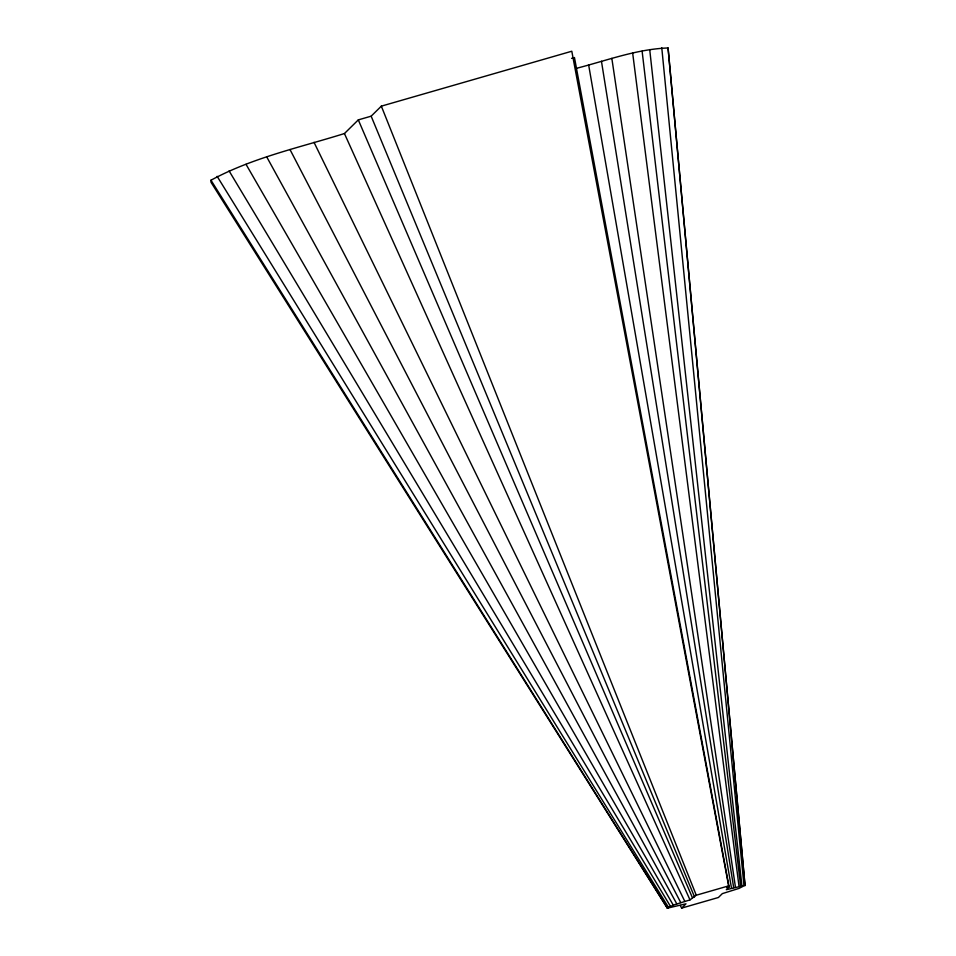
<?xml version="1.0" encoding="UTF-8"?>
<svg xmlns="http://www.w3.org/2000/svg" width="956" height="956" viewBox="0 0 956 956"><rect width="100%" height="100%" fill="white"/><g stroke="black" fill="none" stroke-linecap="round" stroke-linejoin="round"><path stroke-width="1.43" d="M680.254 905.452L681.664 908.092L685.99 903.814L667.312 908.176L211.049 182.321L210.977 180.218C252.492 157.644 299.598 147.559 344.435 133.541L358.309 119.882L371.155 116.178L381.336 106.152L571.796 51.23L728.639 885.889L726.918 887.586L729.093 886.965L574.46 57.551L571.604 58.376M667.312 908.176L673.263 905.117L689.993 899.883L696.267 895.222L728.639 885.889M729.093 886.965L726.333 889.689L745.011 885.328L739.06 888.387L722.33 893.621L718.41 897.493L681.664 908.092M576.169 68.39C606.462 60.658 636.612 49.091 668.065 47.967L745.011 885.328M210.977 180.218L667.3 907.818M217.131 176.322L668.352 907.148M229.082 170.897L670.383 906.228M246.027 164.324L673.263 905.117M266.796 157.023L676.8 903.874M289.991 149.518L680.744 902.595M314.01 142.313L684.819 901.377M344.435 133.541L689.993 899.883M358.309 119.882L692.347 897.553M371.155 116.178L694.534 896.931M381.336 106.152L696.267 895.222M588.621 64.805L731.507 888.196M601.455 61.256L733.682 887.586M611.84 58.388L735.451 887.108M632.681 53.189L739 886.224M642.121 51.194L740.601 885.877M649.71 49.581L741.892 885.603M661.779 47.8L743.947 885.304M745.023 885.686L668.065 47.967"/></g></svg>
